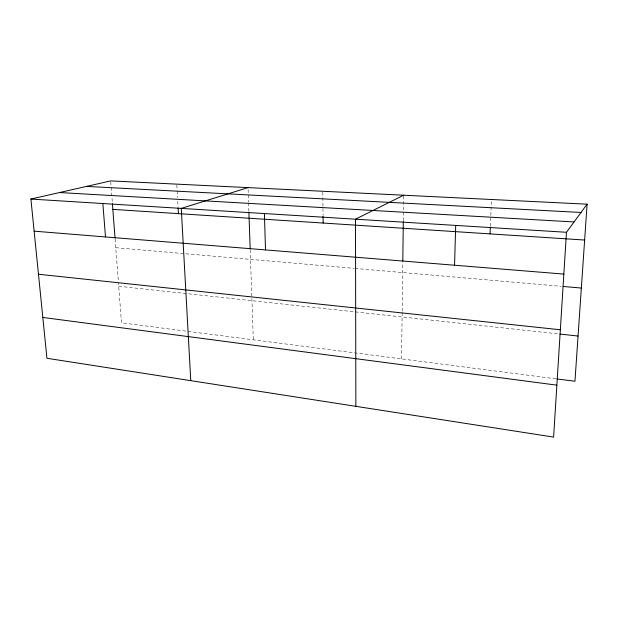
<?xml version="1.0" encoding="UTF-8"?>
<svg xmlns="http://www.w3.org/2000/svg" width="618" height="618" viewBox="0 0 618 618"><rect width="100%" height="100%" fill="white"/><g stroke="black" fill="none" stroke-linecap="round" stroke-linejoin="round"><path stroke-width="0.46" stroke-dasharray="3.09 2.32" d="M401.569 358.919L402.163 312.144M402.171 311.178L402.797 261.962M403.315 220.696L403.631 196.153M490.383 226.25L491.403 200.456M115.767 247.702L354.122 268.351M355.072 268.436L561.198 286.296M118.695 286.258L558.973 333.967M555.961 378.819L121.476 322.812L118.409 282.496M110.753 181.854L111.116 186.597M111.186 187.548L112.345 202.735M115.11 239.073L118.339 281.553M176.833 185.083L177.103 189.842M177.157 190.792L177.528 197.459M177.745 201.267L178.061 206.976M248.119 189.525L248.552 201.962M248.583 202.92L248.884 211.534M250.205 249.811L253.31 339.807M322.789 192.229L323.059 215.342"/><path stroke-width="0.93" d="M402.805 260.997L403.307 221.638M454.554 265.222L455.698 225.416M490.082 233.898L490.344 227.208M587.1 204.172L566.474 232.283L553.604 437.096L46.937 358.278L30.9 199.066L110.684 180.904L587.1 204.172L574.956 381.267L556.911 378.942M403.639 195.211L355.497 219.197L355.868 406.335M248.057 187.609L181.267 208.397L190.769 380.657M86.535 186.404L581.02 212.461M59.506 192.553L574.045 221.962M30.9 199.066L566.474 232.283M112.847 209.378L584.643 240.039M34.137 231.163L563.848 274.083M563.114 286.466L581.345 288.042M38.47 274.238L560.348 329.773M559.923 334.075L578.054 336.037M42.827 317.443L556.872 385.161M102.858 203.531L105.493 236.949M112.414 203.685L115.033 238.115M178.115 207.926L178.44 213.643M248.915 212.492L250.174 248.853M264.411 213.55L265.501 249.911M323.075 216.3L323.152 223.044"/></g></svg>
